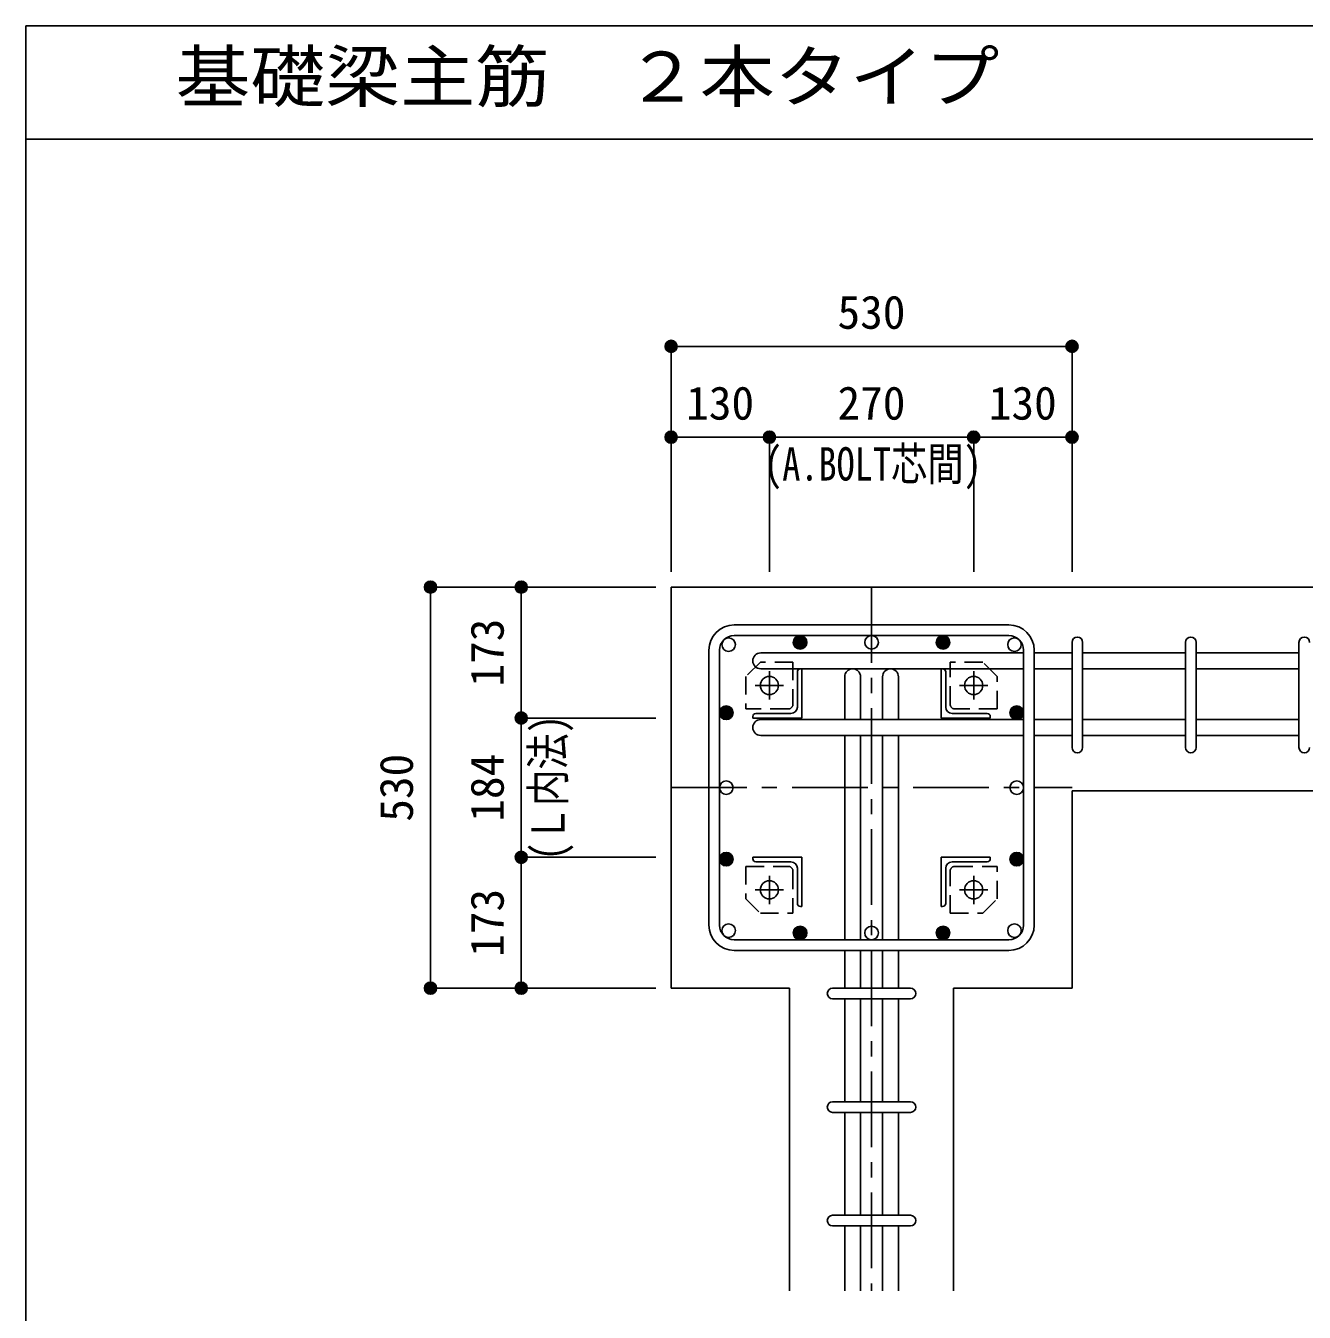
# Model space of a CAD drawing. Units: millimetres at full size, sheet at 1:20. Extents: x -3982 to 3969, y -2797 to 2801.
# Drawn here: x -3982 to -2292, y 1101 to 2801 of the extents above; entities that cross this region are included whole.
import ezdxf
from ezdxf.enums import TextEntityAlignment as Align

# ---------------------------------------------------------------- set-up
doc = ezdxf.new("R2010")
doc.units = ezdxf.units.MM
doc.header["$LTSCALE"] = 20
doc.header["$PDMODE"] = 32
doc.header["$PDSIZE"] = 10
doc.linetypes.add('CHAIN1', pattern=[8, 5, -1, 1, -1])
doc.linetypes.add('DASHED1', pattern=[1.8, 1.2, -0.6])
for name, color, linetype in [('6-1_躯体線', 2, 'Continuous'), ('6-2_A.Bolt_', 4, 'Continuous'), ('6-3_柱型主筋', 4, 'Continuous'), ('6-4_フープ', 7, 'Continuous'), ('6-5_梁主筋', 7, 'Continuous'), ('6-6_S.T.P.', 7, 'Continuous'), ('6-7_文字', 7, 'Continuous'), ('6-9_プレート', 4, 'DASHED1'), ('6-D_寸法', 4, 'Continuous'), ('F-0_枠', 6, 'Continuous')]:
    doc.layers.add(name, color=color, linetype=linetype)
doc.styles.add('ＭＳ ゴシック', font='')
doc.styles.get('ＭＳ ゴシック').set_extended_font_data('MS Gothic')

msp = doc.modelspace()

# ---------------------------------------------------------------- linework, layer by layer
at = {"layer": '6-1_躯体線'}
for p, q in [((-2198.87, 2059.12), (-3128.87, 2059.12)), ((-3128.87, 2059.12), (-3128.87, 1529.12)), ((-2598.87, 1529.12), (-2598.87, 1790.12)), ((-2198.87, 1790.12), (-2598.87, 1790.12)), ((-3128.87, 1529.12), (-2972.37, 1529.12)), ((-2972.37, 1129.12), (-2972.37, 1529.12)), ((-2755.37, 1129.12), (-2755.37, 1529.12)), ((-2755.37, 1529.12), (-2598.87, 1529.12))]:
    msp.add_line(p, q, dxfattribs=at)
at = {"layer": '6-2_A.Bolt_', "linetype": 'CHAIN1'}
for p, q in [((-2998.87, 1910.42), (-2998.87, 1947.92)), ((-2728.87, 1947.92), (-2728.87, 1910.42)), ((-3017.67, 1929.12), (-2980.17, 1929.12)), ((-2747.57, 1929.12), (-2710.07, 1929.12)), ((-2998.87, 1640.32), (-2998.87, 1677.82)), ((-2728.87, 1677.82), (-2728.87, 1640.32)), ((-2980.17, 1659.12), (-3017.67, 1659.12)), ((-2710.07, 1659.12), (-2747.57, 1659.12))]:
    msp.add_line(p, q, dxfattribs=at)
at = {"layer": '6-2_A.Bolt_'}
for p, q in [((-2961.87, 1900.62), (-2961.87, 1947.12)), ((-2957.87, 1951.12), (-2955.87, 1951.12)), ((-2955.87, 1886.12), (-2955.87, 1951.12)), ((-2771.87, 1951.12), (-2769.87, 1951.12)), ((-2771.87, 1886.12), (-2771.87, 1951.12)), ((-2765.87, 1900.62), (-2765.87, 1947.12)), ((-3020.87, 1886.12), (-3020.87, 1888.12)), ((-2970.37, 1892.12), (-3016.87, 1892.12)), ((-2757.37, 1892.12), (-2710.87, 1892.12)), ((-2706.87, 1888.12), (-2706.87, 1886.12)), ((-2955.87, 1886.12), (-3020.87, 1886.12)), ((-2771.87, 1886.12), (-2706.87, 1886.12)), ((-3020.87, 1700.12), (-3020.87, 1702.12)), ((-2955.87, 1702.12), (-3020.87, 1702.12)), ((-2955.87, 1702.12), (-2955.87, 1637.12)), ((-2771.87, 1702.12), (-2706.87, 1702.12)), ((-2771.87, 1702.12), (-2771.87, 1637.12)), ((-2706.87, 1702.12), (-2706.87, 1700.12)), ((-2970.37, 1696.12), (-3016.87, 1696.12)), ((-2961.87, 1687.62), (-2961.87, 1641.12)), ((-2765.87, 1687.62), (-2765.87, 1641.12)), ((-2757.37, 1696.12), (-2710.87, 1696.12)), ((-2955.87, 1637.12), (-2957.87, 1637.12)), ((-2769.87, 1637.12), (-2771.87, 1637.12))]:
    msp.add_line(p, q, dxfattribs=at)
at = {"layer": '6-2_A.Bolt_', "color": 3}
for centre in [(-2998.87, 1929.12), (-2728.87, 1929.12), (-2998.87, 1659.12), (-2728.87, 1659.12)]:
    msp.add_circle(centre, 12, dxfattribs=at)
at = {"layer": '6-2_A.Bolt_'}
for centre, radius, start, end in [((-2957.87, 1947.12), 4, 90, 180), ((-2769.87, 1947.12), 4, 0, 90), ((-3016.87, 1888.12), 4, 90, 180), ((-2970.37, 1900.62), 8.5, 270, 0), ((-2757.37, 1900.62), 8.5, 180, 270), ((-2710.87, 1888.12), 4, 0, 90), ((-3016.87, 1700.12), 4, 180, 270), ((-2710.87, 1700.12), 4, 270, 0), ((-2970.37, 1687.62), 8.5, 0, 90), ((-2757.37, 1687.62), 8.5, 90, 180), ((-2957.87, 1641.12), 4, 180, 270), ((-2769.87, 1641.12), 4, 270, 0)]:
    msp.add_arc(centre, radius, start, end, dxfattribs=at)
at = {"layer": '6-3_柱型主筋', "color": 3}
for centre in [(-3052.79, 1983.05), (-2958.33, 1986.12), (-2958.33, 1986.12), (-2863.87, 1986.12), (-2769.4, 1986.12), (-2674.94, 1983.05), (-3055.87, 1893.12), (-2671.87, 1893.12), (-2671.87, 1893.12), (-3055.87, 1794.12), (-2671.87, 1794.12), (-3055.87, 1699.66), (-3055.87, 1699.66), (-2671.87, 1699.66), (-3052.79, 1605.2), (-2958.33, 1602.12), (-2863.87, 1602.12), (-2769.4, 1602.12), (-2769.4, 1602.12), (-2674.94, 1605.2)]:
    msp.add_circle(centre, 9, dxfattribs=at)
at = {"layer": '6-3_柱型主筋'}
for centre, radius in [((-2958.33, 1986.12), 9), ((-2958.33, 1986.12), 8.1), ((-2958.33, 1986.12), 7.2), ((-2958.33, 1986.12), 6.3), ((-2958.33, 1986.12), 5.4), ((-2958.33, 1986.12), 4.5), ((-2958.33, 1986.12), 3.6), ((-2958.33, 1986.12), 2.7), ((-2769.4, 1986.12), 9), ((-2769.4, 1986.12), 8.1), ((-2769.4, 1986.12), 7.2), ((-2769.4, 1986.12), 6.3), ((-2769.4, 1986.12), 5.4), ((-2769.4, 1986.12), 4.5), ((-2769.4, 1986.12), 3.6), ((-2769.4, 1986.12), 2.7), ((-2958.33, 1986.12), 1.8), ((-2958.33, 1986.12), 0.9), ((-2769.4, 1986.12), 1.8), ((-2769.4, 1986.12), 0.9), ((-3055.87, 1893.12), 9), ((-3055.87, 1893.12), 8.1), ((-3055.87, 1893.12), 7.2), ((-3055.87, 1893.12), 6.3), ((-3055.87, 1893.12), 5.4), ((-3055.87, 1893.12), 4.5), ((-3055.87, 1893.12), 3.6), ((-3055.87, 1893.12), 2.7), ((-3055.87, 1893.12), 1.8), ((-3055.87, 1893.12), 0.9), ((-2671.87, 1893.12), 9), ((-2671.87, 1893.12), 8.1), ((-2671.87, 1893.12), 7.2), ((-2671.87, 1893.12), 6.3), ((-2671.87, 1893.12), 5.4), ((-2671.87, 1893.12), 4.5), ((-2671.87, 1893.12), 3.6), ((-2671.87, 1893.12), 2.7), ((-2671.87, 1893.12), 1.8), ((-2671.87, 1893.12), 0.9), ((-3055.87, 1699.66), 9), ((-3055.87, 1699.66), 8.1), ((-3055.87, 1699.66), 7.2), ((-3055.87, 1699.66), 6.3), ((-3055.87, 1699.66), 5.4), ((-3055.87, 1699.66), 4.5), ((-3055.87, 1699.66), 3.6), ((-3055.87, 1699.66), 2.7), ((-3055.87, 1699.66), 1.8), ((-3055.87, 1699.66), 0.9), ((-2671.87, 1699.66), 9), ((-2671.87, 1699.66), 8.1), ((-2671.87, 1699.66), 7.2), ((-2671.87, 1699.66), 6.3), ((-2671.87, 1699.66), 5.4), ((-2671.87, 1699.66), 4.5), ((-2671.87, 1699.66), 3.6), ((-2671.87, 1699.66), 2.7), ((-2671.87, 1699.66), 1.8), ((-2671.87, 1699.66), 0.9), ((-2958.33, 1602.12), 9), ((-2958.33, 1602.12), 8.1), ((-2958.33, 1602.12), 7.2), ((-2958.33, 1602.12), 6.3), ((-2958.33, 1602.12), 5.4), ((-2958.33, 1602.12), 4.5), ((-2958.33, 1602.12), 3.6), ((-2958.33, 1602.12), 2.7), ((-2958.33, 1602.12), 1.8), ((-2958.33, 1602.12), 0.9), ((-2769.4, 1602.12), 9), ((-2769.4, 1602.12), 8.1), ((-2769.4, 1602.12), 7.2), ((-2769.4, 1602.12), 6.3), ((-2769.4, 1602.12), 5.4), ((-2769.4, 1602.12), 4.5), ((-2769.4, 1602.12), 3.6), ((-2769.4, 1602.12), 2.7), ((-2769.4, 1602.12), 1.8), ((-2769.4, 1602.12), 0.9)]:
    msp.add_circle(centre, radius, dxfattribs=at)
at = {"layer": '6-4_フープ'}
for p, q in [((-3045.37, 2009.12), (-2682.37, 2009.12)), ((-3045.37, 1995.12), (-2682.37, 1995.12)), ((-3078.87, 1612.62), (-3078.87, 1975.62)), ((-3064.87, 1975.62), (-3064.87, 1612.62)), ((-2662.87, 1612.62), (-2662.87, 1975.62)), ((-2648.87, 1612.62), (-2648.87, 1975.62)), ((-2682.37, 1593.12), (-3045.37, 1593.12)), ((-3045.37, 1579.12), (-2682.37, 1579.12))]:
    msp.add_line(p, q, dxfattribs=at)
for centre, radius, start, end in [((-3045.37, 1975.62), 33.5, 90, 180), ((-2682.37, 1975.62), 33.5, 0, 90), ((-3045.37, 1975.62), 19.5, 90, 180), ((-2682.37, 1975.62), 19.5, 0, 90), ((-3045.37, 1612.62), 33.5, 180, 270), ((-3045.37, 1612.62), 19.5, 180, 270), ((-2682.37, 1612.62), 33.5, 270, 0), ((-2682.37, 1612.62), 19.5, 270, 0)]:
    msp.add_arc(centre, radius, start, end, dxfattribs=at)
at = {"layer": '6-5_梁主筋'}
for p, q in [((-2662.87, 1972.12), (-3010.37, 1972.12)), ((-2598.87, 1972.12), (-2648.87, 1972.12)), ((-2448.87, 1972.12), (-2584.87, 1972.12)), ((-2298.87, 1972.12), (-2434.87, 1972.12)), ((-2662.87, 1951.12), (-3010.37, 1951.12)), ((-2899.37, 1884.12), (-2899.37, 1940.62)), ((-2878.37, 1884.12), (-2878.37, 1940.62)), ((-2849.37, 1884.12), (-2849.37, 1940.62)), ((-2828.37, 1884.12), (-2828.37, 1940.62)), ((-2598.87, 1951.12), (-2648.87, 1951.12)), ((-2448.87, 1951.12), (-2584.87, 1951.12)), ((-2298.87, 1951.12), (-2434.87, 1951.12)), ((-2662.87, 1884.12), (-3010.37, 1884.12)), ((-2598.87, 1884.12), (-2648.87, 1884.12)), ((-2448.87, 1884.12), (-2584.87, 1884.12)), ((-2298.87, 1884.12), (-2434.87, 1884.12)), ((-2662.87, 1863.12), (-3010.37, 1863.12)), ((-2899.37, 1593.12), (-2899.37, 1863.12)), ((-2878.37, 1593.12), (-2878.37, 1863.12)), ((-2849.37, 1593.12), (-2849.37, 1863.12)), ((-2828.37, 1593.12), (-2828.37, 1863.12)), ((-2598.87, 1863.12), (-2648.87, 1863.12)), ((-2448.87, 1863.12), (-2584.87, 1863.12)), ((-2298.87, 1863.12), (-2434.87, 1863.12)), ((-2899.37, 1529.12), (-2899.37, 1579.12)), ((-2878.37, 1529.12), (-2878.37, 1579.12)), ((-2849.37, 1529.12), (-2849.37, 1579.12)), ((-2828.37, 1529.12), (-2828.37, 1579.12)), ((-2899.37, 1379.12), (-2899.37, 1515.12)), ((-2878.37, 1379.12), (-2878.37, 1515.12)), ((-2849.37, 1379.12), (-2849.37, 1515.12)), ((-2828.37, 1379.12), (-2828.37, 1515.12)), ((-2899.37, 1229.12), (-2899.37, 1365.12)), ((-2878.37, 1229.12), (-2878.37, 1365.12)), ((-2849.37, 1229.12), (-2849.37, 1365.12)), ((-2828.37, 1229.12), (-2828.37, 1365.12)), ((-2899.37, 1129.12), (-2899.37, 1215.12)), ((-2878.37, 1129.12), (-2878.37, 1215.12)), ((-2849.37, 1129.12), (-2849.37, 1215.12)), ((-2828.37, 1129.12), (-2828.37, 1215.12))]:
    msp.add_line(p, q, dxfattribs=at)
for centre, start, end in [((-3010.37, 1961.62), 90, 270), ((-2888.87, 1940.62), 0, 180), ((-2838.87, 1940.62), 0, 180), ((-3010.37, 1873.62), 90, 270)]:
    msp.add_arc(centre, 10.5, start, end, dxfattribs=at)
at = {"layer": '6-6_S.T.P.'}
for p, q in [((-2598.87, 1847.12), (-2598.87, 1985.74)), ((-2584.87, 1847.12), (-2584.87, 1985.74)), ((-2448.87, 1847.12), (-2448.87, 1985.74)), ((-2434.87, 1847.12), (-2434.87, 1985.74)), ((-2298.87, 1847.12), (-2298.87, 1985.74)), ((-2915.37, 1529.12), (-2812.37, 1529.12)), ((-2915.37, 1515.12), (-2812.37, 1515.12)), ((-2915.37, 1379.12), (-2812.37, 1379.12)), ((-2915.37, 1365.12), (-2812.37, 1365.12)), ((-2915.37, 1229.12), (-2812.37, 1229.12)), ((-2915.37, 1215.12), (-2812.37, 1215.12))]:
    msp.add_line(p, q, dxfattribs=at)
for centre, start, end in [((-2591.87, 1986.12), 0, 180), ((-2591.87, 1986.12), 0, 180), ((-2591.87, 1986.12), 0, 180), ((-2591.87, 1986.12), 0, 180), ((-2441.87, 1986.12), 0, 180), ((-2291.87, 1986.12), 0, 180), ((-2591.87, 1847.12), 180, 0), ((-2591.87, 1847.12), 180, 0), ((-2591.87, 1847.12), 180, 0), ((-2591.87, 1847.12), 180, 0), ((-2441.87, 1847.12), 180, 0), ((-2291.87, 1847.12), 180, 0), ((-2915.37, 1522.12), 90, 270), ((-2915.37, 1522.12), 90, 270), ((-2915.37, 1522.12), 90, 270), ((-2915.37, 1522.12), 90, 270), ((-2812.37, 1522.12), 270, 90), ((-2812.37, 1522.12), 270, 90), ((-2812.37, 1522.12), 270, 90), ((-2812.37, 1522.12), 270, 90), ((-2915.37, 1372.12), 90, 270), ((-2812.37, 1372.12), 270, 90), ((-2915.37, 1222.12), 90, 270), ((-2812.37, 1222.12), 270, 90)]:
    msp.add_arc(centre, 7, start, end, dxfattribs=at)
at = {"layer": '6-9_プレート'}
for p, q in [((-3010.87, 1960.12), (-3029.87, 1941.12)), ((-2967.87, 1960.12), (-3010.87, 1960.12)), ((-2967.87, 1960.12), (-2967.87, 1904.12)), ((-2759.87, 1904.12), (-2759.87, 1960.12)), ((-2716.87, 1960.12), (-2759.87, 1960.12)), ((-2697.87, 1941.12), (-2716.87, 1960.12)), ((-3029.87, 1941.12), (-3029.87, 1898.12)), ((-2697.87, 1898.12), (-2697.87, 1941.12)), ((-2973.87, 1898.12), (-3029.87, 1898.12)), ((-2697.87, 1898.12), (-2753.87, 1898.12)), ((-3029.87, 1690.12), (-3029.87, 1647.12)), ((-3029.87, 1690.12), (-2973.87, 1690.12)), ((-2967.87, 1684.12), (-2967.87, 1628.12)), ((-2759.87, 1628.12), (-2759.87, 1684.12)), ((-2753.87, 1690.12), (-2697.87, 1690.12)), ((-2697.87, 1647.12), (-2697.87, 1690.12)), ((-3029.87, 1647.12), (-3010.87, 1628.12)), ((-2716.87, 1628.12), (-2697.87, 1647.12)), ((-3010.87, 1628.12), (-2967.87, 1628.12)), ((-2759.87, 1628.12), (-2716.87, 1628.12))]:
    msp.add_line(p, q, dxfattribs=at)
for centre, start, end in [((-2973.87, 1904.12), 270, 0), ((-2753.87, 1904.12), 180, 270), ((-2973.87, 1684.12), 0, 90), ((-2753.87, 1684.12), 90, 180)]:
    msp.add_arc(centre, 6, start, end, dxfattribs=at)
at = {"layer": '6-D_寸法'}
for p, q in [((-3128.87, 2377.15), (-3128.87, 2257.15)), ((-3128.87, 2377.15), (-2598.87, 2377.15)), ((-2598.87, 2377.15), (-2598.87, 2257.15)), ((-3128.87, 2257.15), (-3128.87, 2079.12)), ((-3128.87, 2257.15), (-3128.87, 2079.12)), ((-3128.87, 2257.15), (-2998.87, 2257.15)), ((-2998.87, 2257.15), (-2998.87, 2079.12)), ((-2998.87, 2257.15), (-2728.87, 2257.15)), ((-2728.87, 2257.15), (-2728.87, 2079.12)), ((-2728.87, 2257.15), (-2598.87, 2257.15)), ((-2598.87, 2257.15), (-2598.87, 2079.12)), ((-3446.89, 1529.12), (-3446.89, 2059.12)), ((-3446.89, 2059.12), (-3326.89, 2059.12)), ((-3326.89, 1886.12), (-3326.89, 2059.12)), ((-3326.89, 2059.12), (-3148.87, 2059.12)), ((-3326.89, 1702.12), (-3326.89, 1886.12)), ((-3326.89, 1886.12), (-3148.87, 1886.12)), ((-3326.89, 1702.12), (-3148.87, 1702.12)), ((-3446.89, 1529.12), (-3326.89, 1529.12)), ((-3326.89, 1529.12), (-3148.87, 1529.12)), ((-3326.89, 1529.12), (-3148.87, 1529.12)), ((-3326.89, 1529.12), (-3148.87, 1529.12))]:
    msp.add_line(p, q, dxfattribs=at)
at = {"layer": '6-D_寸法', "linetype": 'CHAIN1'}
for p, q in [((-2863.87, 2059.12), (-2863.87, 1129.12)), ((-3128.87, 1794.12), (-2598.87, 1794.12))]:
    msp.add_line(p, q, dxfattribs=at)
at = {"layer": '6-D_寸法'}
for points in [[(-3128.87, 2377.15), (-3128.87, 2257.15), (-3128.87, 2079.12)], [(-3446.89, 1529.12), (-3326.89, 1529.12), (-3326.89, 1702.12)], [(-3446.89, 1529.12), (-3326.89, 1529.12), (-3148.87, 1529.12)]]:
    msp.add_lwpolyline(points, dxfattribs=at)
for centre, radius in [((-3128.87, 2377.15), 8), ((-3128.87, 2377.15), 7.2), ((-3128.87, 2377.15), 6.4), ((-3128.87, 2377.15), 5.6), ((-3128.87, 2377.15), 4.8), ((-3128.87, 2377.15), 4), ((-3128.87, 2377.15), 3.2), ((-2598.87, 2377.15), 8), ((-2598.87, 2377.15), 7.2), ((-2598.87, 2377.15), 6.4), ((-2598.87, 2377.15), 5.6), ((-2598.87, 2377.15), 4.8), ((-2598.87, 2377.15), 4), ((-2598.87, 2377.15), 3.2), ((-3128.87, 2377.15), 2.4), ((-3128.87, 2377.15), 1.6), ((-3128.87, 2377.15), 0.8), ((-2598.87, 2377.15), 2.4), ((-2598.87, 2377.15), 1.6), ((-2598.87, 2377.15), 0.8), ((-3128.87, 2257.15), 8), ((-3128.87, 2257.15), 7.2), ((-3128.87, 2257.15), 6.4), ((-3128.87, 2257.15), 5.6), ((-3128.87, 2257.15), 4.8), ((-3128.87, 2257.15), 4), ((-2998.87, 2257.15), 8), ((-2998.87, 2257.15), 7.2), ((-2998.87, 2257.15), 6.4), ((-2998.87, 2257.15), 5.6), ((-2998.87, 2257.15), 4.8), ((-2998.87, 2257.15), 4), ((-2728.87, 2257.15), 8), ((-2728.87, 2257.15), 7.2), ((-2728.87, 2257.15), 6.4), ((-2728.87, 2257.15), 5.6), ((-2728.87, 2257.15), 4.8), ((-2728.87, 2257.15), 4), ((-2598.87, 2257.15), 8), ((-2598.87, 2257.15), 7.2), ((-2598.87, 2257.15), 6.4), ((-2598.87, 2257.15), 5.6), ((-2598.87, 2257.15), 4.8), ((-2598.87, 2257.15), 4), ((-3128.87, 2257.15), 3.2), ((-3128.87, 2257.15), 2.4), ((-3128.87, 2257.15), 1.6), ((-3128.87, 2257.15), 0.8), ((-2998.87, 2257.15), 3.2), ((-2998.87, 2257.15), 2.4), ((-2998.87, 2257.15), 1.6), ((-2998.87, 2257.15), 0.8), ((-2728.87, 2257.15), 3.2), ((-2728.87, 2257.15), 2.4), ((-2728.87, 2257.15), 1.6), ((-2728.87, 2257.15), 0.8), ((-2598.87, 2257.15), 3.2), ((-2598.87, 2257.15), 2.4), ((-2598.87, 2257.15), 1.6), ((-2598.87, 2257.15), 0.8), ((-3446.89, 2059.12), 8), ((-3446.89, 2059.12), 7.2), ((-3446.89, 2059.12), 6.4), ((-3446.89, 2059.12), 5.6), ((-3446.89, 2059.12), 4.8), ((-3446.89, 2059.12), 4), ((-3446.89, 2059.12), 3.2), ((-3446.89, 2059.12), 2.4), ((-3446.89, 2059.12), 1.6), ((-3446.89, 2059.12), 0.8), ((-3326.89, 2059.12), 8), ((-3326.89, 2059.12), 7.2), ((-3326.89, 2059.12), 6.4), ((-3326.89, 2059.12), 5.6), ((-3326.89, 2059.12), 4.8), ((-3326.89, 2059.12), 4), ((-3326.89, 2059.12), 3.2), ((-3326.89, 2059.12), 2.4), ((-3326.89, 2059.12), 1.6), ((-3326.89, 2059.12), 0.8), ((-3326.89, 1886.12), 8), ((-3326.89, 1886.12), 7.2), ((-3326.89, 1886.12), 6.4), ((-3326.89, 1886.12), 5.6), ((-3326.89, 1886.12), 4.8), ((-3326.89, 1886.12), 4), ((-3326.89, 1886.12), 3.2), ((-3326.89, 1886.12), 2.4), ((-3326.89, 1886.12), 1.6), ((-3326.89, 1886.12), 0.8), ((-3326.89, 1702.12), 8), ((-3326.89, 1702.12), 7.2), ((-3326.89, 1702.12), 6.4), ((-3326.89, 1702.12), 5.6), ((-3326.89, 1702.12), 4.8), ((-3326.89, 1702.12), 4), ((-3326.89, 1702.12), 3.2), ((-3326.89, 1702.12), 2.4), ((-3326.89, 1702.12), 1.6), ((-3326.89, 1702.12), 0.8), ((-3446.89, 1529.12), 8), ((-3446.89, 1529.12), 7.2), ((-3446.89, 1529.12), 6.4), ((-3446.89, 1529.12), 5.6), ((-3446.89, 1529.12), 4.8), ((-3446.89, 1529.12), 4), ((-3446.89, 1529.12), 3.2), ((-3446.89, 1529.12), 2.4), ((-3446.89, 1529.12), 1.6), ((-3446.89, 1529.12), 0.8), ((-3326.89, 1529.12), 8), ((-3326.89, 1529.12), 7.2), ((-3326.89, 1529.12), 6.4), ((-3326.89, 1529.12), 5.6), ((-3326.89, 1529.12), 4.8), ((-3326.89, 1529.12), 4), ((-3326.89, 1529.12), 3.2), ((-3326.89, 1529.12), 2.4), ((-3326.89, 1529.12), 1.6), ((-3326.89, 1529.12), 0.8)]:
    msp.add_circle(centre, radius, dxfattribs=at)
at = {"layer": '6-D_寸法', "color": 7}
for p in [(-3128.87, 2377.15), (-2598.87, 2377.15), (-3128.87, 2257.15), (-2998.87, 2257.15), (-2728.87, 2257.15), (-2598.87, 2257.15), (-3446.89, 2059.12), (-3326.89, 2059.12), (-3326.89, 1886.12), (-3326.89, 1702.12), (-3446.89, 1529.12), (-3326.89, 1529.12)]:
    msp.add_point(p, dxfattribs=at)
at = {"layer": 'F-0_枠'}
for q in [(3969.4, 2800.77), (-3981.92, -2796.83)]:
    msp.add_line((-3981.92, 2800.77), q, dxfattribs=at)
at = {"layer": 'F-0_枠', "color": 2}
msp.add_line((-3981.92, 2650.77), (2482.4, 2650.77), dxfattribs=at)

# ---------------------------------------------------------------- texts
at = {"layer": '6-7_文字', "color": 2, "style": 'ＭＳ ゴシック', "width": 1.1}
msp.add_text('\u3000\u3000基礎梁主筋\u3000２本タイプ', height=65.98, dxfattribs=at).set_placement((-3981.92, 2680.77), align=Align.BOTTOM_LEFT)
at = {"layer": '6-7_文字', "color": 4, "style": 'ＭＳ ゴシック', "width": 0.8}
msp.add_text('(A.BOLT芯間)', height=43.99, dxfattribs=at).set_placement((-3005.81, 2186.71), align=Align.BOTTOM_LEFT)
at = {"layer": '6-D_寸法', "style": 'ＭＳ ゴシック'}
for s, p in [('530', (-2908.87, 2387.15)), ('130', (-3108.87, 2267.15)), ('270', (-2908.87, 2267.15)), ('130', (-2708.87, 2267.15))]:
    msp.add_text(s, height=43.99, dxfattribs=at).set_placement(p, align=Align.BOTTOM_LEFT)
for s, p in [('173', (-3336.89, 1927.62)), ('184', (-3336.89, 1749.12)), ('530', (-3456.89, 1749.12)), ('173', (-3336.89, 1570.62))]:
    msp.add_text(s, height=43.99, rotation=90, dxfattribs=at).set_placement(p, align=Align.BOTTOM_LEFT)
at = {"layer": '6-D_寸法', "style": 'ＭＳ ゴシック', "width": 0.8}
msp.add_text('(Ｌ内法)', height=43.99, rotation=90, dxfattribs=at).set_placement((-3256.41, 1698.02), align=Align.BOTTOM_LEFT)

doc.saveas('drawing.dxf')
